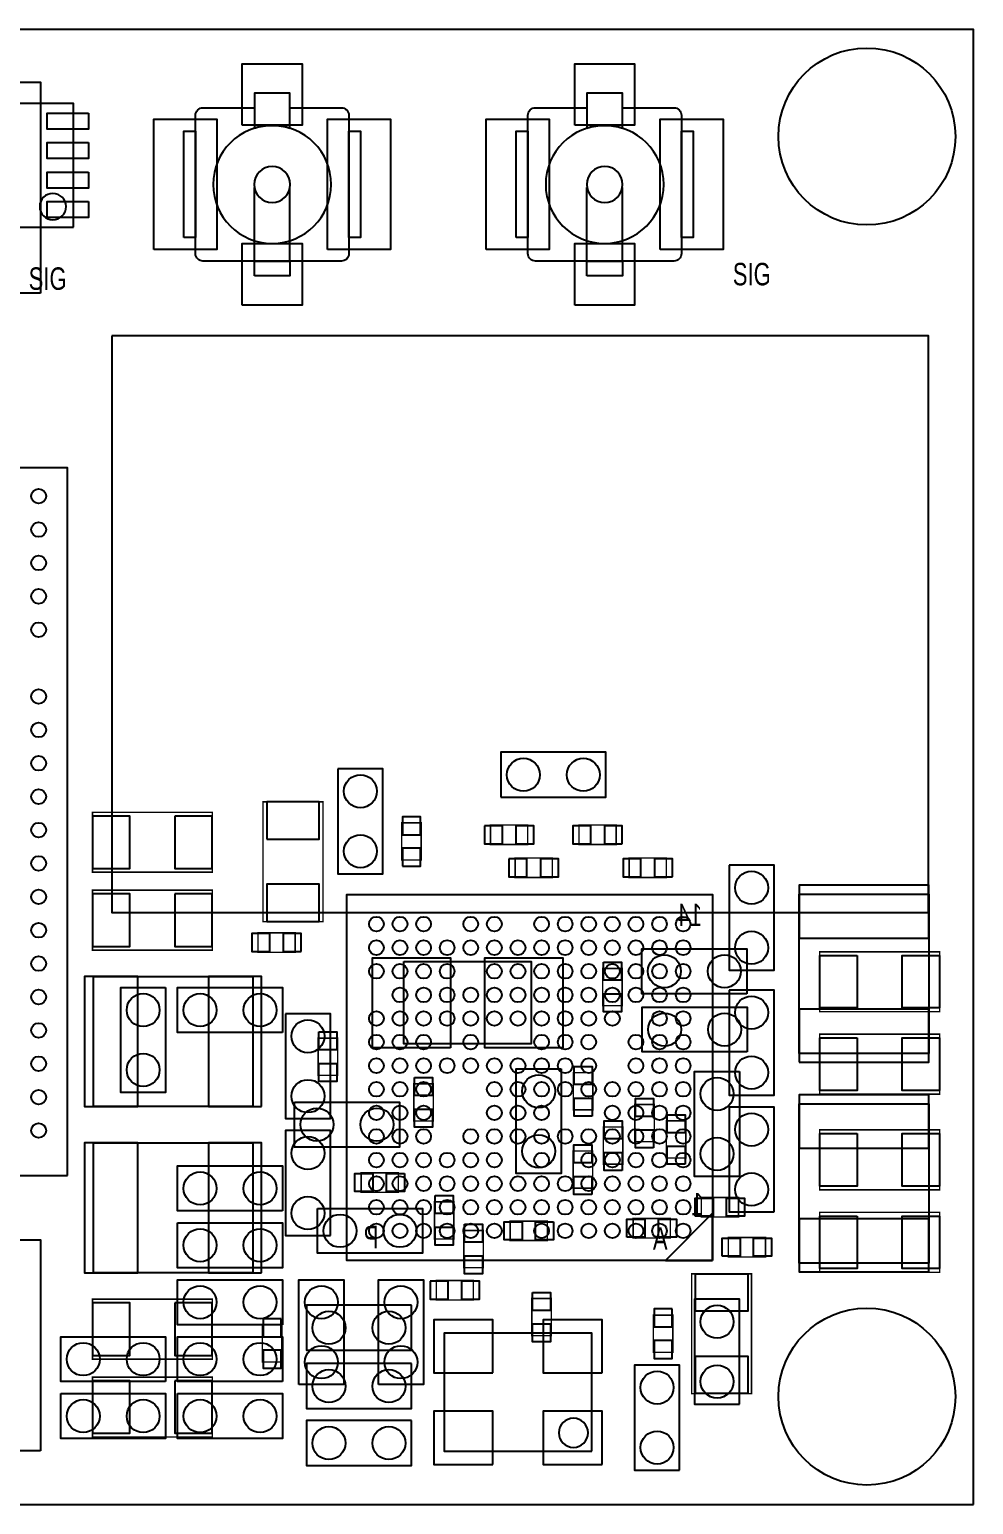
# Model space of a CAD drawing. Extents: x 0 to 42.6, y 0 to 25.
# Drawn here: x 26.63 to 42.63, y 0 to 25 of the extents above; entities that cross this region are included whole.
import ezdxf

# ---------------------------------------------------------------- set-up
doc = ezdxf.new("R2010")
doc.units = 0
for name, color, linetype in [('BG_OUTLINE', 3, 'CONTINUOUS'), ('PG_ASSEMBLY_BOTTOM', 30, 'CONTINUOUS'), ('PG_ASSEMBLY_TOP', 254, 'CONTINUOUS'), ('PIN_BOTTOM', 211, 'CONTINUOUS'), ('PIN_TOP', 160, 'CONTINUOUS')]:
    doc.layers.add(name, color=color, linetype=linetype)

msp = doc.modelspace()

# ---------------------------------------------------------------- linework, layer by layer
at = {"layer": 'BG_OUTLINE'}
msp.add_lwpolyline([(42.6339, 0), (42.6339, 25.004014), (0, 25.004014), (0, 0)], close=True, dxfattribs=at)
at = {"layer": 'PG_ASSEMBLY_BOTTOM'}
for points in [[(26.819606, 20.531582), (6.216142, 20.53336), (6.216142, 24.11222), (26.819606, 24.111458), (26.819606, 20.531582)], [(34.623248, 11.9888), (36.401248, 11.9888), (36.401248, 12.7508), (34.623248, 12.7508), (34.623248, 11.9888)], [(31.860998, 12.4714), (31.860998, 10.6934), (32.622998, 10.6934), (32.622998, 12.4714), (31.860998, 12.4714)], [(38.490398, 10.836148), (38.490398, 9.058148), (39.252398, 9.058148), (39.252398, 10.836148), (38.490398, 10.836148)], [(38.212268, 4.13893), (32.012128, 4.13893), (32.012128, 10.33907), (38.212268, 10.33907), (38.212268, 4.13893)], [(39.676324, 7.64794), (39.676324, 10.34796), (41.876218, 10.34796), (41.876218, 7.64794), (39.676324, 7.64794)], [(30.417008, 6.748526), (27.716988, 6.748526), (27.716988, 8.94842), (30.417008, 8.94842), (30.417008, 6.748526)], [(38.490398, 8.718804), (38.490398, 6.940804), (39.252398, 6.940804), (39.252398, 8.718804), (38.490398, 8.718804)], [(30.971998, 8.318754), (30.971998, 6.540754), (31.733998, 6.540754), (31.733998, 8.318754), (30.971998, 8.318754)], [(41.876472, 6.79196), (41.876472, 4.09194), (39.676578, 4.09194), (39.676578, 6.79196), (41.876472, 6.79196)], [(39.252398, 4.959604), (39.252398, 6.737604), (38.490398, 6.737604), (38.490398, 4.959604), (39.252398, 4.959604)], [(31.733998, 4.559554), (31.733998, 6.337554), (30.971998, 6.337554), (30.971998, 4.559554), (31.733998, 4.559554)], [(30.417008, 3.929126), (27.716988, 3.929126), (27.716988, 6.12902), (30.417008, 6.12902), (30.417008, 3.929126)], [(26.819606, 0.907542), (6.216142, 0.90932), (6.216142, 4.48818), (26.819606, 4.487418), (26.819606, 0.907542)], [(33.105598, 3.3782), (31.327598, 3.3782), (31.327598, 2.6162), (33.105598, 2.6162), (33.105598, 3.3782)], [(38.668198, 1.7018), (38.668198, 3.4798), (37.906198, 3.4798), (37.906198, 1.7018), (38.668198, 1.7018)], [(36.162234, 0.905002), (36.162234, 2.904998), (33.662366, 2.904998), (33.662366, 0.905002), (36.162234, 0.905002)], [(33.105598, 2.3876), (31.327598, 2.3876), (31.327598, 1.6256), (33.105598, 1.6256), (33.105598, 2.3876)], [(37.652198, 0.5842), (37.652198, 2.3622), (36.890198, 2.3622), (36.890198, 0.5842), (37.652198, 0.5842)], [(33.105598, 1.4224), (31.327598, 1.4224), (31.327598, 0.6604), (33.105598, 0.6604), (33.105598, 1.4224)]]:
    msp.add_lwpolyline(points, dxfattribs=at)
at = {"layer": 'PG_ASSEMBLY_BOTTOM', "const_width": 0.0254}
for points in [[(30.590998, 11.9126), (30.590998, 9.8806), (31.606998, 9.8806), (31.606998, 11.9126), (30.590998, 11.9126)], [(29.731462, 11.7348), (27.699462, 11.7348), (27.699462, 10.7188), (29.731462, 10.7188), (29.731462, 11.7348)], [(33.270698, 10.924794), (33.270698, 11.554714), (32.940498, 11.554714), (32.940498, 10.924794), (33.270698, 10.924794)], [(34.447734, 11.1887), (35.077654, 11.1887), (35.077654, 11.5189), (34.447734, 11.5189), (34.447734, 11.1887)], [(36.576762, 11.5189), (35.946842, 11.5189), (35.946842, 11.1887), (36.576762, 11.1887), (36.576762, 11.5189)], [(34.864294, 10.6299), (35.494214, 10.6299), (35.494214, 10.9601), (34.864294, 10.9601), (34.864294, 10.6299)], [(37.427154, 10.9601), (36.797234, 10.9601), (36.797234, 10.6299), (37.427154, 10.6299), (37.427154, 10.9601)], [(29.731462, 10.414), (27.699462, 10.414), (27.699462, 9.398), (29.731462, 9.398), (29.731462, 10.414)], [(31.134558, 9.6901), (30.504638, 9.6901), (30.504638, 9.3599), (31.134558, 9.3599), (31.134558, 9.6901)], [(33.527238, 3.4671), (34.157158, 3.4671), (34.157158, 3.7973), (33.527238, 3.7973), (33.527238, 3.4671)], [(29.731462, 3.4798), (27.699462, 3.4798), (27.699462, 2.4638), (29.731462, 2.4638), (29.731462, 3.4798)], [(30.578298, 3.045206), (30.578298, 2.415286), (30.908498, 2.415286), (30.908498, 3.045206), (30.578298, 3.045206)], [(37.207698, 3.21056), (37.207698, 2.58064), (37.537898, 2.58064), (37.537898, 3.21056), (37.207698, 3.21056)], [(29.731462, 2.159), (27.699462, 2.159), (27.699462, 1.143), (29.731462, 1.143), (29.731462, 2.159)]]:
    msp.add_lwpolyline(points, dxfattribs=at)
at = {"layer": 'PG_ASSEMBLY_BOTTOM'}
msp.add_lwpolyline([(38.212268, 4.13893), (38.212268, 4.93903), (37.412168, 4.13893)], close=True, dxfattribs=at)
msp.add_lwpolyline([(36.099496, 1.214882, 1), (35.605104, 1.215118, 1)], format="xyb", close=True, dxfattribs=at)
at = {"layer": 'PG_ASSEMBLY_TOP'}
for points in [[(31.045912, 23.33117), (31.045912, 23.9268), (30.445964, 23.9268), (30.445964, 23.33117, -0.076601), (30.745938, 23.377398, -0.076974)], [(36.682172, 23.33117), (36.682172, 23.9268), (36.082224, 23.9268), (36.082224, 23.33117, -0.076601), (36.382198, 23.377398, -0.076974)], [(27.253692, 22.00148, 1), (26.805844, 22.001528, 1)]]:
    msp.add_lwpolyline(points, format="xyb", close=True, dxfattribs=at)
for points in [[(27.379676, 21.651468), (27.379676, 23.75154), (24.27986, 23.75154), (24.27986, 21.651468), (27.379676, 21.651468)], [(29.572966, 23.677372), (30.445964, 23.677372)], [(35.209226, 23.677372), (36.082224, 23.677372)], [(30.445964, 21.077428), (30.445964, 22.323298)], [(31.045912, 21.077428), (31.045912, 22.323298)], [(36.082224, 21.077428), (36.082224, 22.323298)], [(36.682172, 21.077428), (36.682172, 22.323298)], [(27.278584, 5.574792), (27.278584, 17.574768), (13.278612, 17.574768), (13.278612, 5.574792), (27.278584, 5.574792)], [(38.791896, 8.658098), (37.013896, 8.658098), (37.013896, 9.420098), (38.791896, 9.420098), (38.791896, 8.658098)], [(32.978598, 9.204198), (35.137598, 9.204198), (35.137598, 7.807198), (32.978598, 7.807198), (32.978598, 9.204198)], [(28.939998, 8.763), (28.939998, 6.985), (28.177998, 6.985), (28.177998, 8.763), (28.939998, 8.763)], [(30.921198, 8.001), (29.143198, 8.001), (29.143198, 8.763), (30.921198, 8.763), (30.921198, 8.001)], [(38.795198, 7.6708), (37.017198, 7.6708), (37.017198, 8.4328), (38.795198, 8.4328), (38.795198, 7.6708)], [(35.645598, 7.38632), (35.645598, 5.60832), (34.883598, 5.60832), (34.883598, 7.38632), (35.645598, 7.38632)], [(38.668198, 7.3406), (38.668198, 5.5626), (37.906198, 5.5626), (37.906198, 7.3406), (38.668198, 7.3406)], [(31.124398, 6.820154), (32.902398, 6.820154), (32.902398, 6.058154), (31.124398, 6.058154), (31.124398, 6.820154)], [(30.921198, 4.9784), (29.143198, 4.9784), (29.143198, 5.7404), (30.921198, 5.7404), (30.921198, 4.9784)], [(31.515304, 5.020056), (33.293304, 5.020056), (33.293304, 4.258056), (31.515304, 4.258056), (31.515304, 5.020056)], [(29.143198, 4.7752), (30.921198, 4.7752), (30.921198, 4.0132), (29.143198, 4.0132), (29.143198, 4.7752)], [(30.921198, 3.048), (29.143198, 3.048), (29.143198, 3.81), (30.921198, 3.81), (30.921198, 3.048)], [(31.200598, 2.032), (31.200598, 3.81), (31.962598, 3.81), (31.962598, 2.032), (31.200598, 2.032)], [(32.546798, 2.032), (32.546798, 3.81), (33.308798, 3.81), (33.308798, 2.032), (32.546798, 2.032)], [(28.939998, 2.0828), (27.161998, 2.0828), (27.161998, 2.8448), (28.939998, 2.8448), (28.939998, 2.0828)], [(30.921198, 2.0828), (29.143198, 2.0828), (29.143198, 2.8448), (30.921198, 2.8448), (30.921198, 2.0828)], [(27.161998, 1.8796), (28.939998, 1.8796), (28.939998, 1.1176), (27.161998, 1.1176), (27.161998, 1.8796)], [(29.143198, 1.8796), (30.921198, 1.8796), (30.921198, 1.1176), (29.143198, 1.1176), (29.143198, 1.8796)]]:
    msp.add_lwpolyline(points, dxfattribs=at)
for points in [[(31.045912, 23.677372), (31.91891, 23.677372, -0.414214), (32.04591, 23.550372), (32.04591, 21.204428, -0.414214), (31.91891, 21.077428), (29.572966, 21.077428, -0.414214), (29.445966, 21.204428), (29.445966, 23.550372, -0.414214), (29.572966, 23.677372)], [(36.682172, 23.677372), (37.55517, 23.677372, -0.414214), (37.68217, 23.550372), (37.68217, 21.204428, -0.414214), (37.55517, 21.077428), (35.209226, 21.077428, -0.414214), (35.082226, 21.204428), (35.082226, 23.550372, -0.414214), (35.209226, 23.677372)], [(31.745936, 22.3774, 1), (29.74594, 22.3774, 1), (31.745936, 22.3774)], [(37.382196, 22.3774, 1), (35.3822, 22.3774, 1), (37.382196, 22.3774)], [(31.050738, 22.3774, 1), (30.441138, 22.3774, 1), (31.050738, 22.3774)], [(36.686998, 22.3774, 1), (36.077398, 22.3774, 1), (36.686998, 22.3774)]]:
    msp.add_lwpolyline(points, format="xyb", dxfattribs=at)
for points in [[(29.247338, 21.4757), (29.247338, 23.2791), (29.445966, 23.2791), (29.445966, 21.4757)], [(32.04591, 21.4757), (32.04591, 23.2791), (32.244538, 23.2791), (32.244538, 21.4757)], [(34.883598, 21.4757), (34.883598, 23.2791), (35.082226, 23.2791), (35.082226, 21.4757)], [(37.68217, 21.4757), (37.68217, 23.2791), (37.880798, 23.2791), (37.880798, 21.4757)], [(30.445964, 20.828), (30.445964, 21.077428), (31.045912, 21.077428), (31.045912, 20.828)], [(36.082224, 20.828), (36.082224, 21.077428), (36.682172, 21.077428), (36.682172, 20.828)], [(28.025598, 19.812), (28.025598, 10.033), (41.868598, 10.033), (41.868598, 19.812)]]:
    msp.add_lwpolyline(points, close=True, dxfattribs=at)
at = {"layer": 'PG_ASSEMBLY_TOP', "const_width": 0.0254}
for points in [[(40.027098, 9.369298), (42.059098, 9.369298), (42.059098, 8.353298), (40.027098, 8.353298), (40.027098, 9.369298)], [(36.677346, 9.087104), (36.677346, 8.457184), (36.347146, 8.457184), (36.347146, 9.087104), (36.677346, 9.087104)], [(31.856172, 7.906004), (31.856172, 7.276084), (31.525972, 7.276084), (31.525972, 7.906004), (31.856172, 7.906004)], [(40.027098, 7.972298), (42.059098, 7.972298), (42.059098, 6.956298), (40.027098, 6.956298), (40.027098, 7.972298)], [(35.851846, 6.689344), (35.851846, 7.319264), (36.182046, 7.319264), (36.182046, 6.689344), (35.851846, 6.689344)], [(33.4772, 7.131304), (33.4772, 6.501384), (33.147, 6.501384), (33.147, 7.131304), (33.4772, 7.131304)], [(36.892992, 6.149594), (36.892992, 6.779514), (37.223192, 6.779514), (37.223192, 6.149594), (36.892992, 6.149594)], [(37.426392, 5.873496), (37.426392, 6.503416), (37.756592, 6.503416), (37.756592, 5.873496), (37.426392, 5.873496)], [(36.359592, 5.768594), (36.359592, 6.398514), (36.689792, 6.398514), (36.689792, 5.768594), (36.359592, 5.768594)], [(40.027098, 6.35), (42.059098, 6.35), (42.059098, 5.334), (40.027098, 5.334), (40.027098, 6.35)], [(35.849306, 5.362194), (35.849306, 5.992114), (36.179506, 5.992114), (36.179506, 5.362194), (35.849306, 5.362194)], [(32.88411, 5.292852), (32.25419, 5.292852), (32.25419, 5.623052), (32.88411, 5.623052), (32.88411, 5.292852)], [(33.82645, 5.131308), (33.82645, 4.501388), (33.49625, 4.501388), (33.49625, 5.131308), (33.82645, 5.131308)], [(38.019736, 5.204206), (38.649656, 5.204206), (38.649656, 4.874006), (38.019736, 4.874006), (38.019736, 5.204206)], [(35.410902, 4.473956), (34.780982, 4.473956), (34.780982, 4.804156), (35.410902, 4.804156), (35.410902, 4.473956)], [(36.86429, 4.848606), (37.49421, 4.848606), (37.49421, 4.518406), (36.86429, 4.518406), (36.86429, 4.848606)], [(40.027098, 4.953), (42.059098, 4.953), (42.059098, 3.937), (40.027098, 3.937), (40.027098, 4.953)], [(34.324798, 4.645406), (34.324798, 4.015486), (33.994598, 4.015486), (33.994598, 4.645406), (34.324798, 4.645406)], [(38.476936, 4.524756), (39.106856, 4.524756), (39.106856, 4.194556), (38.476936, 4.194556), (38.476936, 4.524756)], [(37.855398, 1.8796), (37.855398, 3.9116), (38.871398, 3.9116), (38.871398, 1.8796), (37.855398, 1.8796)], [(35.477196, 3.49123), (35.477196, 2.86131), (35.146996, 2.86131), (35.146996, 3.49123), (35.477196, 3.49123)]]:
    msp.add_lwpolyline(points, dxfattribs=at)
at = {"layer": 'PIN_BOTTOM'}
for points in [[(30.654498, 11.2776), (31.543498, 11.2776), (31.543498, 11.9126), (30.654498, 11.9126)], [(27.699462, 11.6713), (27.699462, 10.7823), (28.334462, 10.7823), (28.334462, 11.6713)], [(29.096462, 11.6713), (29.096462, 10.7823), (29.731462, 10.7823), (29.731462, 11.6713)], [(32.953198, 11.354308), (33.257998, 11.354308), (33.257998, 11.659108), (32.953198, 11.659108)], [(34.34334, 11.5062), (34.34334, 11.2014), (34.64814, 11.2014), (34.64814, 11.5062)], [(34.877248, 11.5062), (34.877248, 11.2014), (35.182048, 11.2014), (35.182048, 11.5062)], [(36.147248, 11.2014), (36.147248, 11.5062), (35.842448, 11.5062), (35.842448, 11.2014)], [(36.681156, 11.2014), (36.681156, 11.5062), (36.376356, 11.5062), (36.376356, 11.2014)], [(32.953198, 10.8204), (33.257998, 10.8204), (33.257998, 11.1252), (32.953198, 11.1252)], [(34.7599, 10.9474), (34.7599, 10.6426), (35.0647, 10.6426), (35.0647, 10.9474)], [(35.293808, 10.9474), (35.293808, 10.6426), (35.598608, 10.6426), (35.598608, 10.9474)], [(36.99764, 10.6426), (36.99764, 10.9474), (36.69284, 10.9474), (36.69284, 10.6426)], [(37.531548, 10.6426), (37.531548, 10.9474), (37.226748, 10.9474), (37.226748, 10.6426)], [(30.654498, 9.8806), (31.543498, 9.8806), (31.543498, 10.5156), (30.654498, 10.5156)], [(27.699462, 10.3505), (27.699462, 9.4615), (28.334462, 9.4615), (28.334462, 10.3505)], [(29.096462, 10.3505), (29.096462, 9.4615), (29.731462, 9.4615), (29.731462, 10.3505)], [(39.676451, 9.598025), (41.876345, 9.598025), (41.876345, 10.497947), (39.676451, 10.497947)], [(30.705044, 9.3726), (30.705044, 9.6774), (30.400244, 9.6774), (30.400244, 9.3726)], [(31.238952, 9.3726), (31.238952, 9.6774), (30.934152, 9.6774), (30.934152, 9.3726)], [(28.46705, 6.748526), (28.46705, 8.94842), (27.567128, 8.94842), (27.567128, 6.748526)], [(30.567122, 6.748526), (30.567122, 8.94842), (29.6672, 8.94842), (29.6672, 6.748526)], [(39.676451, 7.497953), (41.876345, 7.497953), (41.876345, 8.397875), (39.676451, 8.397875)], [(41.876345, 6.941947), (39.676451, 6.941947), (39.676451, 6.042025), (41.876345, 6.042025)], [(28.46705, 3.929126), (28.46705, 6.12902), (27.567128, 6.12902), (27.567128, 3.929126)], [(30.567122, 3.929126), (30.567122, 6.12902), (29.6672, 6.12902), (29.6672, 3.929126)], [(41.876345, 4.841875), (39.676451, 4.841875), (39.676451, 3.941953), (41.876345, 3.941953)], [(33.422844, 3.7846), (33.422844, 3.4798), (33.727644, 3.4798), (33.727644, 3.7846)], [(33.956752, 3.7846), (33.956752, 3.4798), (34.261552, 3.4798), (34.261552, 3.7846)], [(27.699462, 3.4163), (27.699462, 2.5273), (28.334462, 2.5273), (28.334462, 3.4163)], [(29.096462, 3.4163), (29.096462, 2.5273), (29.731462, 2.5273), (29.731462, 3.4163)], [(37.525198, 3.314954), (37.220398, 3.314954), (37.220398, 3.010154), (37.525198, 3.010154)], [(30.895798, 3.1496), (30.590998, 3.1496), (30.590998, 2.8448), (30.895798, 2.8448)], [(34.487358, 2.229866), (34.487358, 3.129788), (33.48736, 3.129788), (33.48736, 2.229866)], [(36.337494, 2.229866), (36.337494, 3.129788), (35.337496, 3.129788), (35.337496, 2.229866)], [(37.525198, 2.781046), (37.220398, 2.781046), (37.220398, 2.476246), (37.525198, 2.476246)], [(30.895798, 2.615692), (30.590998, 2.615692), (30.590998, 2.310892), (30.895798, 2.310892)], [(27.699462, 2.0955), (27.699462, 1.2065), (28.334462, 1.2065), (28.334462, 2.0955)], [(29.096462, 2.0955), (29.096462, 1.2065), (29.731462, 1.2065), (29.731462, 2.0955)], [(34.487358, 0.679958), (34.487358, 1.57988), (33.48736, 1.57988), (33.48736, 0.679958)], [(36.337494, 0.679958), (36.337494, 1.57988), (35.337496, 1.57988), (35.337496, 0.679958)]]:
    msp.add_lwpolyline(points, close=True, dxfattribs=at)
for centre, radius in [((40.827198, 23.1902), 1.499997), ((35.004248, 12.3698), 0.2794), ((36.020248, 12.3698), 0.2794), ((32.241998, 12.0904), 0.2794), ((32.241998, 11.0744), 0.2794), ((38.871398, 10.455148), 0.2794), ((32.512254, 9.838944), 0.124968), ((32.912304, 9.838944), 0.124968), ((33.3121, 9.838944), 0.124968), ((34.1122, 9.838944), 0.124968), ((34.51225, 9.838944), 0.124968), ((35.312096, 9.838944), 0.124968), ((35.712146, 9.838944), 0.124968), ((36.112196, 9.838944), 0.124968), ((36.512246, 9.838944), 0.124968), ((36.912296, 9.838944), 0.124968), ((37.312092, 9.838944), 0.124968), ((37.712142, 9.838944), 0.124968), ((32.512254, 9.438894), 0.124968), ((32.912304, 9.438894), 0.124968), ((33.3121, 9.438894), 0.124968), ((33.71215, 9.438894), 0.124968), ((34.1122, 9.438894), 0.124968), ((34.51225, 9.438894), 0.124968), ((34.9123, 9.438894), 0.124968), ((35.312096, 9.438894), 0.124968), ((35.712146, 9.438894), 0.124968), ((36.112196, 9.438894), 0.124968), ((36.512246, 9.438894), 0.124968), ((36.912296, 9.438894), 0.124968), ((37.312092, 9.438894), 0.124968), ((37.712142, 9.438894), 0.124968), ((38.871398, 9.439148), 0.2794), ((32.512254, 9.039098), 0.124968), ((32.912304, 9.039098), 0.124968), ((33.3121, 9.039098), 0.124968), ((33.71215, 9.039098), 0.124968), ((34.51225, 9.039098), 0.124968), ((34.9123, 9.039098), 0.124968), ((35.312096, 9.039098), 0.124968), ((35.712146, 9.039098), 0.124968), ((36.112196, 9.039098), 0.124968), ((36.512246, 9.039098), 0.124968), ((36.912296, 9.039098), 0.124968), ((37.312092, 9.039098), 0.124968), ((37.712142, 9.039098), 0.124968), ((32.912304, 8.639048), 0.124968), ((33.3121, 8.639048), 0.124968), ((33.71215, 8.639048), 0.124968), ((34.1122, 8.639048), 0.124968), ((34.51225, 8.639048), 0.124968), ((34.9123, 8.639048), 0.124968), ((35.312096, 8.639048), 0.124968), ((35.712146, 8.639048), 0.124968), ((36.112196, 8.639048), 0.124968), ((36.512246, 8.639048), 0.124968), ((36.912296, 8.639048), 0.124968), ((37.312092, 8.639048), 0.124968), ((37.712142, 8.639048), 0.124968), ((38.871398, 8.337804), 0.2794), ((32.512254, 8.238998), 0.124968), ((32.912304, 8.238998), 0.124968), ((33.3121, 8.238998), 0.124968), ((33.71215, 8.238998), 0.124968), ((34.1122, 8.238998), 0.124968), ((34.51225, 8.238998), 0.124968), ((34.9123, 8.238998), 0.124968), ((35.312096, 8.238998), 0.124968), ((35.712146, 8.238998), 0.124968), ((36.112196, 8.238998), 0.124968), ((36.512246, 8.238998), 0.124968), ((37.312092, 8.238998), 0.124968), ((37.712142, 8.238998), 0.124968), ((31.352998, 7.937754), 0.2794), ((32.512254, 7.838948), 0.124968), ((32.912304, 7.838948), 0.124968), ((33.3121, 7.838948), 0.124968), ((34.1122, 7.838948), 0.124968), ((35.312096, 7.838948), 0.124968), ((35.712146, 7.838948), 0.124968), ((36.112196, 7.838948), 0.124968), ((36.912296, 7.838948), 0.124968), ((37.312092, 7.838948), 0.124968), ((37.712142, 7.838948), 0.124968), ((32.512254, 7.438898), 0.124968), ((32.912304, 7.438898), 0.124968), ((33.3121, 7.438898), 0.124968), ((33.71215, 7.438898), 0.124968), ((34.1122, 7.438898), 0.124968), ((34.51225, 7.438898), 0.124968), ((34.9123, 7.438898), 0.124968), ((35.312096, 7.438898), 0.124968), ((35.712146, 7.438898), 0.124968), ((36.112196, 7.438898), 0.124968), ((36.912296, 7.438898), 0.124968), ((37.312092, 7.438898), 0.124968), ((37.712142, 7.438898), 0.124968), ((38.871398, 7.321804), 0.2794), ((31.352998, 6.921754), 0.2794), ((32.512254, 7.039102), 0.124968), ((32.912304, 7.039102), 0.124968), ((33.3121, 7.039102), 0.124968), ((34.51225, 7.039102), 0.124968), ((34.9123, 7.039102), 0.124968), ((35.312096, 7.039102), 0.124968), ((35.712146, 7.039102), 0.124968), ((36.112196, 7.039102), 0.124968), ((36.512246, 7.039102), 0.124968), ((36.912296, 7.039102), 0.124968), ((37.312092, 7.039102), 0.124968), ((37.712142, 7.039102), 0.124968), ((32.512254, 6.639052), 0.124968), ((32.912304, 6.639052), 0.124968), ((33.3121, 6.639052), 0.124968), ((34.51225, 6.639052), 0.124968), ((34.9123, 6.639052), 0.124968), ((35.312096, 6.639052), 0.124968), ((36.512246, 6.639052), 0.124968), ((36.912296, 6.639052), 0.124968), ((37.312092, 6.639052), 0.124968), ((37.712142, 6.639052), 0.124968), ((38.871398, 6.356604), 0.2794), ((32.512254, 6.239002), 0.124968), ((32.912304, 6.239002), 0.124968), ((33.3121, 6.239002), 0.124968), ((34.1122, 6.239002), 0.124968), ((34.51225, 6.239002), 0.124968), ((34.9123, 6.239002), 0.124968), ((35.312096, 6.239002), 0.124968), ((35.712146, 6.239002), 0.124968), ((36.112196, 6.239002), 0.124968), ((36.512246, 6.239002), 0.124968), ((36.912296, 6.239002), 0.124968), ((37.312092, 6.239002), 0.124968), ((37.712142, 6.239002), 0.124968), ((31.352998, 5.956554), 0.2794), ((32.512254, 5.838952), 0.124968), ((32.912304, 5.838952), 0.124968), ((33.3121, 5.838952), 0.124968), ((33.71215, 5.838952), 0.124968), ((34.1122, 5.838952), 0.124968), ((34.51225, 5.838952), 0.124968), ((35.312096, 5.838952), 0.124968), ((36.112196, 5.838952), 0.124968), ((36.512246, 5.838952), 0.124968), ((36.912296, 5.838952), 0.124968), ((37.312092, 5.838952), 0.124968), ((37.712142, 5.838952), 0.124968), ((32.512254, 5.438902), 0.124968), ((32.912304, 5.438902), 0.124968), ((33.3121, 5.438902), 0.124968), ((33.71215, 5.438902), 0.124968), ((34.1122, 5.438902), 0.124968), ((34.51225, 5.438902), 0.124968), ((34.9123, 5.438902), 0.124968), ((35.312096, 5.438902), 0.124968), ((35.712146, 5.438902), 0.124968), ((36.112196, 5.438902), 0.124968), ((36.512246, 5.438902), 0.124968), ((36.912296, 5.438902), 0.124968), ((37.312092, 5.438902), 0.124968), ((37.712142, 5.438902), 0.124968), ((38.871398, 5.340604), 0.2794), ((31.352998, 4.940554), 0.2794), ((32.512254, 5.039106), 0.124968), ((32.912304, 5.039106), 0.124968), ((33.3121, 5.039106), 0.124968), ((33.71215, 5.039106), 0.124968), ((34.1122, 5.039106), 0.124968), ((34.51225, 5.039106), 0.124968), ((34.9123, 5.039106), 0.124968), ((35.312096, 5.039106), 0.124968), ((35.712146, 5.039106), 0.124968), ((36.112196, 5.039106), 0.124968), ((36.512246, 5.039106), 0.124968), ((36.912296, 5.039106), 0.124968), ((37.312092, 5.039106), 0.124968), ((37.712142, 5.039106), 0.124968), ((32.512254, 4.639056), 0.124968), ((32.912304, 4.639056), 0.124968), ((33.3121, 4.639056), 0.124968), ((33.71215, 4.639056), 0.124968), ((34.1122, 4.639056), 0.124968), ((34.51225, 4.639056), 0.124968), ((35.312096, 4.639056), 0.124968), ((35.712146, 4.639056), 0.124968), ((36.112196, 4.639056), 0.124968), ((36.512246, 4.639056), 0.124968), ((36.912296, 4.639056), 0.124968), ((37.312092, 4.639056), 0.124968), ((37.712142, 4.639056), 0.124968), ((31.708598, 2.9972), 0.2794), ((32.724598, 2.9972), 0.2794), ((38.287198, 3.0988), 0.2794), ((40.827198, 1.8288), 1.499997), ((31.708598, 2.0066), 0.2794), ((32.724598, 2.0066), 0.2794), ((37.271198, 1.9812), 0.2794), ((38.287198, 2.0828), 0.2794), ((31.708598, 1.0414), 0.2794), ((32.724598, 1.0414), 0.2794), ((37.271198, 0.9652), 0.2794)]:
    msp.add_circle(centre, radius, dxfattribs=at)
at = {"layer": 'PIN_TOP'}
for points in [[(30.237938, 23.3807), (30.237938, 24.4221), (31.253938, 24.4221), (31.253938, 23.3807)], [(35.874198, 23.3807), (35.874198, 24.4221), (36.890198, 24.4221), (36.890198, 23.3807)], [(27.629866, 23.586567), (27.629866, 23.316565), (26.929842, 23.316565), (26.929842, 23.586567)], [(28.739338, 21.2725), (28.739338, 23.4823), (29.806138, 23.4823), (29.806138, 21.2725)], [(31.685738, 21.2725), (31.685738, 23.4823), (32.752538, 23.4823), (32.752538, 21.2725)], [(34.375598, 21.2725), (34.375598, 23.4823), (35.442398, 23.4823), (35.442398, 21.2725)], [(37.321998, 21.2725), (37.321998, 23.4823), (38.388798, 23.4823), (38.388798, 21.2725)], [(27.629866, 23.086441), (27.629866, 22.816439), (26.929842, 22.816439), (26.929842, 23.086441)], [(27.629866, 22.586569), (27.629866, 22.316567), (26.929842, 22.316567), (26.929842, 22.586569)], [(27.629866, 22.086443), (27.629866, 21.816441), (26.929842, 21.816441), (26.929842, 22.086443)], [(30.237938, 20.3327), (30.237938, 21.3741), (31.253938, 21.3741), (31.253938, 20.3327)], [(35.874198, 20.3327), (35.874198, 21.3741), (36.890198, 21.3741), (36.890198, 20.3327)], [(33.765998, 7.743698), (32.445198, 7.743698), (32.445198, 9.267698), (33.765998, 9.267698)], [(35.670998, 7.743698), (34.350198, 7.743698), (34.350198, 9.267698), (35.670998, 9.267698)], [(40.662098, 9.305798), (40.662098, 8.416798), (40.027098, 8.416798), (40.027098, 9.305798)], [(42.059098, 9.305798), (42.059098, 8.416798), (41.424098, 8.416798), (41.424098, 9.305798)], [(36.359846, 9.191498), (36.664646, 9.191498), (36.664646, 8.886698), (36.359846, 8.886698)], [(36.359846, 8.65759), (36.664646, 8.65759), (36.664646, 8.35279), (36.359846, 8.35279)], [(31.538672, 8.010398), (31.843472, 8.010398), (31.843472, 7.705598), (31.538672, 7.705598)], [(40.662098, 7.908798), (40.662098, 7.019798), (40.027098, 7.019798), (40.027098, 7.908798)], [(42.059098, 7.908798), (42.059098, 7.019798), (41.424098, 7.019798), (41.424098, 7.908798)], [(31.538672, 7.47649), (31.843472, 7.47649), (31.843472, 7.17169), (31.538672, 7.17169)], [(36.169346, 7.118858), (35.864546, 7.118858), (35.864546, 7.423658), (36.169346, 7.423658)], [(33.1597, 7.235698), (33.4645, 7.235698), (33.4645, 6.930898), (33.1597, 6.930898)], [(36.169346, 6.58495), (35.864546, 6.58495), (35.864546, 6.88975), (36.169346, 6.88975)], [(37.210492, 6.579108), (36.905692, 6.579108), (36.905692, 6.883908), (37.210492, 6.883908)], [(33.1597, 6.70179), (33.4645, 6.70179), (33.4645, 6.39699), (33.1597, 6.39699)], [(36.677092, 6.198108), (36.372292, 6.198108), (36.372292, 6.502908), (36.677092, 6.502908)], [(37.743892, 6.30301), (37.439092, 6.30301), (37.439092, 6.60781), (37.743892, 6.60781)], [(37.210492, 6.0452), (36.905692, 6.0452), (36.905692, 6.35), (37.210492, 6.35)], [(40.662098, 6.2865), (40.662098, 5.3975), (40.027098, 5.3975), (40.027098, 6.2865)], [(42.059098, 6.2865), (42.059098, 5.3975), (41.424098, 5.3975), (41.424098, 6.2865)], [(36.166806, 5.791708), (35.862006, 5.791708), (35.862006, 6.096508), (36.166806, 6.096508)], [(37.743892, 5.769102), (37.439092, 5.769102), (37.439092, 6.073902), (37.743892, 6.073902)], [(36.677092, 5.6642), (36.372292, 5.6642), (36.372292, 5.969), (36.677092, 5.969)], [(32.454596, 5.610352), (32.454596, 5.305552), (32.149796, 5.305552), (32.149796, 5.610352)], [(32.988504, 5.610352), (32.988504, 5.305552), (32.683704, 5.305552), (32.683704, 5.610352)], [(36.166806, 5.2578), (35.862006, 5.2578), (35.862006, 5.5626), (36.166806, 5.5626)], [(33.50895, 5.235702), (33.81375, 5.235702), (33.81375, 4.930902), (33.50895, 4.930902)], [(37.915342, 4.886706), (37.915342, 5.191506), (38.220142, 5.191506), (38.220142, 4.886706)], [(38.44925, 4.886706), (38.44925, 5.191506), (38.75405, 5.191506), (38.75405, 4.886706)], [(34.981388, 4.791456), (34.981388, 4.486656), (34.676588, 4.486656), (34.676588, 4.791456)], [(35.515296, 4.791456), (35.515296, 4.486656), (35.210496, 4.486656), (35.210496, 4.791456)], [(36.759896, 4.531106), (36.759896, 4.835906), (37.064696, 4.835906), (37.064696, 4.531106)], [(37.293804, 4.531106), (37.293804, 4.835906), (37.598604, 4.835906), (37.598604, 4.531106)], [(40.662098, 4.8895), (40.662098, 4.0005), (40.027098, 4.0005), (40.027098, 4.8895)], [(42.059098, 4.8895), (42.059098, 4.0005), (41.424098, 4.0005), (41.424098, 4.8895)], [(33.50895, 4.701794), (33.81375, 4.701794), (33.81375, 4.396994), (33.50895, 4.396994)], [(34.007298, 4.7498), (34.312098, 4.7498), (34.312098, 4.445), (34.007298, 4.445)], [(38.372542, 4.207256), (38.372542, 4.512056), (38.677342, 4.512056), (38.677342, 4.207256)], [(38.90645, 4.207256), (38.90645, 4.512056), (39.21125, 4.512056), (39.21125, 4.207256)], [(34.007298, 4.215892), (34.312098, 4.215892), (34.312098, 3.911092), (34.007298, 3.911092)], [(37.918898, 3.9116), (38.807898, 3.9116), (38.807898, 3.2766), (37.918898, 3.2766)], [(35.159696, 3.595624), (35.464496, 3.595624), (35.464496, 3.290824), (35.159696, 3.290824)], [(35.159696, 3.061716), (35.464496, 3.061716), (35.464496, 2.756916), (35.159696, 2.756916)], [(37.918898, 2.5146), (38.807898, 2.5146), (38.807898, 1.8796), (37.918898, 1.8796)]]:
    msp.add_lwpolyline(points, close=True, dxfattribs=at)
for centre, radius in [((40.827198, 23.1902), 1.499997), ((26.787602, 17.093184), 0.124968), ((26.787602, 16.527272), 0.124968), ((26.787602, 15.96136), 0.124968), ((26.787602, 15.395194), 0.124968), ((26.787602, 14.829282), 0.124968), ((26.787602, 13.697204), 0.124968), ((26.787602, 13.131292), 0.124968), ((26.787602, 12.56538), 0.124968), ((26.787602, 11.999214), 0.124968), ((26.787602, 11.433302), 0.124968), ((26.787602, 10.86739), 0.124968), ((26.787602, 10.301224), 0.124968), ((26.787602, 9.735312), 0.124968), ((26.787602, 9.1694), 0.124968), ((37.394896, 9.039098), 0.2794), ((38.410896, 9.039098), 0.2794), ((26.787602, 8.603234), 0.124968), ((28.558998, 8.382), 0.2794), ((29.524198, 8.382), 0.2794), ((30.540198, 8.382), 0.2794), ((37.398198, 8.0518), 0.2794), ((38.414198, 8.0518), 0.2794), ((26.787602, 8.037322), 0.124968), ((26.787602, 7.471156), 0.124968), ((28.558998, 7.366), 0.2794), ((35.264598, 7.00532), 0.2794), ((26.787602, 6.905244), 0.124968), ((38.287198, 6.9596), 0.2794), ((31.505398, 6.439154), 0.2794), ((32.521398, 6.439154), 0.2794), ((26.787602, 6.339332), 0.124968), ((35.264598, 5.98932), 0.2794), ((38.287198, 5.9436), 0.2794), ((29.524198, 5.3594), 0.2794), ((30.540198, 5.3594), 0.2794), ((31.896304, 4.639056), 0.2794), ((32.912304, 4.639056), 0.2794), ((29.524198, 4.3942), 0.2794), ((30.540198, 4.3942), 0.2794), ((29.524198, 3.429), 0.2794), ((30.540198, 3.429), 0.2794), ((31.581598, 3.429), 0.2794), ((32.927798, 3.429), 0.2794), ((40.827198, 1.8288), 1.499997), ((27.542998, 2.4638), 0.2794), ((28.558998, 2.4638), 0.2794), ((29.524198, 2.4638), 0.2794), ((30.540198, 2.4638), 0.2794), ((31.581598, 2.413), 0.2794), ((32.927798, 2.413), 0.2794), ((27.542998, 1.4986), 0.2794), ((28.558998, 1.4986), 0.2794), ((29.524198, 1.4986), 0.2794), ((30.540198, 1.4986), 0.2794)]:
    msp.add_circle(centre, radius, dxfattribs=at)

# ---------------------------------------------------------------- texts
at = {"layer": 'PG_ASSEMBLY_BOTTOM', "text_generation_flag": 2, "width": 0.733333}
for s, p in [('14', (38.033198, 9.8044)), ('1', (38.058598, 4.9022)), ('P', (32.546798, 4.3434)), ('A', (37.448998, 4.318))]:
    msp.add_text(s, height=0.381, dxfattribs=at).set_placement(p)
at = {"layer": 'PG_ASSEMBLY_TOP', "width": 0.733333}
for p in [(38.553898, 20.666964), (26.618438, 20.590764)]:
    msp.add_text('SIG', height=0.381, dxfattribs=at).set_placement(p)

doc.saveas('drawing.dxf')
